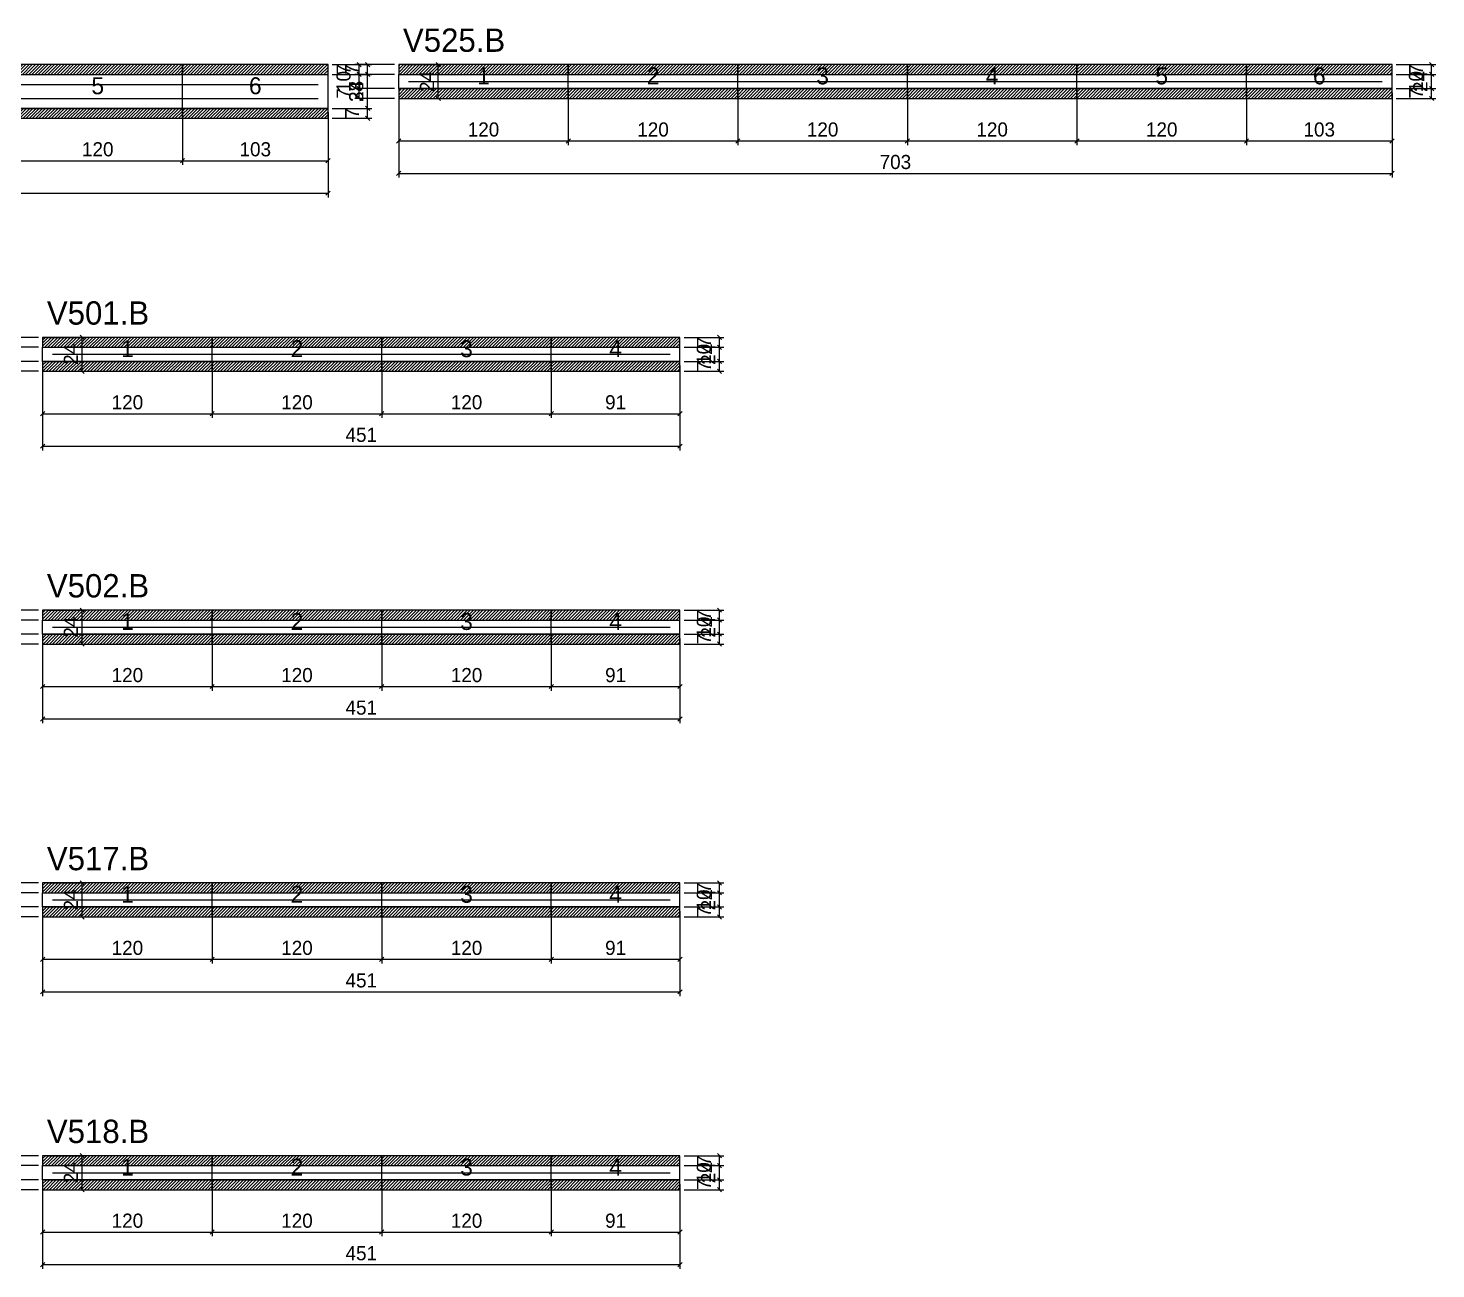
# Model space of a CAD drawing. Extents: x -9000 to 3070, y -6649 to 1250.
# Drawn here: x 732 to 1728, y -1617 to -739 of the extents above; entities that cross this region are included whole.
import ezdxf
from ezdxf.enums import TextEntityAlignment as Align

# ---------------------------------------------------------------- set-up
doc = ezdxf.new("R2010")
doc.units = 0
for name, color, linetype in [('5', 5, 'Continuous'), ('COTA', 241, 'Continuous'), ('NOMENCLATURA', 7, 'Continuous'), ('Painéis', 200, 'Continuous'), ('SARR_2.2x5', 40, 'Continuous'), ('SARR_2.2x7', 40, 'Continuous'), ('SCO-___-LAJ', 224, 'Continuous')]:
    doc.layers.add(name, color=color, linetype=linetype)
doc.dimstyles.new('PAINEL', dxfattribs={"dimtxt": 10, "dimasz": 3, "dimexe": 3, "dimexo": 3, "dimgap": 3, "dimtad": 1, "dimblk": 'OBLIQUE', "dimblk1": 'OBLIQUE', "dimcen": 2.5, "dimclrd": 4, "dimclre": 4, "dimclrt": 240, "dimazin": 3, "dimtfac": 1, "dimtmove": 0, "dimatfit": 3})

# ---------------------------------------------------------------- blocks, each defined once
blk = doc.blocks.new('_OBLIQUE')
at = {"color": 0, "linetype": 'BYBLOCK'}
blk.add_line((-0.5, -0.5), (0.5, 0.5), dxfattribs=at)

msp = doc.modelspace()

# ---------------------------------------------------------------- hatches: boundary and pattern name
at = {"layer": 'COTA'}
h = msp.add_hatch(dxfattribs=at)
h.set_pattern_fill('ANSI31', scale=0.5)
h.paths.add_polyline_path([(721, -772), (841, -772), (841, -765), (721, -765)])
h = msp.add_hatch(dxfattribs=at)
h.set_pattern_fill('ANSI31', scale=0.5)
h.paths.add_polyline_path([(841, -772), (944, -772), (944, -765), (841, -765)])
h = msp.add_hatch(dxfattribs=at)
h.set_pattern_fill('ANSI31', scale=0.5)
h.paths.add_polyline_path([(994, -772), (1114, -772), (1114, -765), (994, -765)])
h = msp.add_hatch(dxfattribs=at)
h.set_pattern_fill('ANSI31', scale=0.5)
h.paths.add_polyline_path([(1114, -772), (1234, -772), (1234, -765), (1114, -765)])
h = msp.add_hatch(dxfattribs=at)
h.set_pattern_fill('ANSI31', scale=0.5)
h.paths.add_polyline_path([(1234, -772), (1354, -772), (1354, -765), (1234, -765)])
h = msp.add_hatch(dxfattribs=at)
h.set_pattern_fill('ANSI31', scale=0.5)
h.paths.add_polyline_path([(1354, -772), (1474, -772), (1474, -765), (1354, -765)])
h = msp.add_hatch(dxfattribs=at)
h.set_pattern_fill('ANSI31', scale=0.5)
h.paths.add_polyline_path([(1474, -772), (1594, -772), (1594, -765), (1474, -765)])
h = msp.add_hatch(dxfattribs=at)
h.set_pattern_fill('ANSI31', scale=0.5)
h.paths.add_polyline_path([(1594, -772), (1697, -772), (1697, -765), (1594, -765)])
h = msp.add_hatch(dxfattribs=at)
h.set_pattern_fill('ANSI31', scale=0.5)
h.paths.add_polyline_path([(994, -789), (1114, -789), (1114, -782), (994, -782)])
h = msp.add_hatch(dxfattribs=at)
h.set_pattern_fill('ANSI31', scale=0.5)
h.paths.add_polyline_path([(1114, -789), (1234, -789), (1234, -782), (1114, -782)])
h = msp.add_hatch(dxfattribs=at)
h.set_pattern_fill('ANSI31', scale=0.5)
h.paths.add_polyline_path([(1234, -789), (1354, -789), (1354, -782), (1234, -782)])
h = msp.add_hatch(dxfattribs=at)
h.set_pattern_fill('ANSI31', scale=0.5)
h.paths.add_polyline_path([(1354, -789), (1474, -789), (1474, -782), (1354, -782)])
h = msp.add_hatch(dxfattribs=at)
h.set_pattern_fill('ANSI31', scale=0.5)
h.paths.add_polyline_path([(1474, -789), (1594, -789), (1594, -782), (1474, -782)])
h = msp.add_hatch(dxfattribs=at)
h.set_pattern_fill('ANSI31', scale=0.5)
h.paths.add_polyline_path([(1594, -789), (1697, -789), (1697, -782), (1594, -782)])
h = msp.add_hatch(dxfattribs=at)
h.set_pattern_fill('ANSI31', scale=0.5)
h.paths.add_polyline_path([(721, -803), (841, -803), (841, -796), (721, -796)])
h = msp.add_hatch(dxfattribs=at)
h.set_pattern_fill('ANSI31', scale=0.5)
h.paths.add_polyline_path([(841, -803), (944, -803), (944, -796), (841, -796)])
h = msp.add_hatch(dxfattribs=at)
h.set_pattern_fill('ANSI31', scale=0.5)
h.paths.add_polyline_path([(742, -965), (862, -965), (862, -958), (742, -958)])
h = msp.add_hatch(dxfattribs=at)
h.set_pattern_fill('ANSI31', scale=0.5)
h.paths.add_polyline_path([(862, -965), (982, -965), (982, -958), (862, -958)])
h = msp.add_hatch(dxfattribs=at)
h.set_pattern_fill('ANSI31', scale=0.5)
h.paths.add_polyline_path([(982, -965), (1102, -965), (1102, -958), (982, -958)])
h = msp.add_hatch(dxfattribs=at)
h.set_pattern_fill('ANSI31', scale=0.5)
h.paths.add_polyline_path([(1102, -965), (1193, -965), (1193, -958), (1102, -958)])
h = msp.add_hatch(dxfattribs=at)
h.set_pattern_fill('ANSI31', scale=0.5)
h.paths.add_polyline_path([(742, -982), (862, -982), (862, -975), (742, -975)])
h = msp.add_hatch(dxfattribs=at)
h.set_pattern_fill('ANSI31', scale=0.5)
h.paths.add_polyline_path([(862, -982), (982, -982), (982, -975), (862, -975)])
h = msp.add_hatch(dxfattribs=at)
h.set_pattern_fill('ANSI31', scale=0.5)
h.paths.add_polyline_path([(982, -982), (1102, -982), (1102, -975), (982, -975)])
h = msp.add_hatch(dxfattribs=at)
h.set_pattern_fill('ANSI31', scale=0.5)
h.paths.add_polyline_path([(1102, -982), (1193, -982), (1193, -975), (1102, -975)])
h = msp.add_hatch(dxfattribs=at)
h.set_pattern_fill('ANSI31', scale=0.5)
h.paths.add_polyline_path([(742, -1158), (862, -1158), (862, -1151), (742, -1151)])
h = msp.add_hatch(dxfattribs=at)
h.set_pattern_fill('ANSI31', scale=0.5)
h.paths.add_polyline_path([(862, -1158), (982, -1158), (982, -1151), (862, -1151)])
h = msp.add_hatch(dxfattribs=at)
h.set_pattern_fill('ANSI31', scale=0.5)
h.paths.add_polyline_path([(982, -1158), (1102, -1158), (1102, -1151), (982, -1151)])
h = msp.add_hatch(dxfattribs=at)
h.set_pattern_fill('ANSI31', scale=0.5)
h.paths.add_polyline_path([(1102, -1158), (1193, -1158), (1193, -1151), (1102, -1151)])
h = msp.add_hatch(dxfattribs=at)
h.set_pattern_fill('ANSI31', scale=0.5)
h.paths.add_polyline_path([(742, -1175), (862, -1175), (862, -1168), (742, -1168)])
h = msp.add_hatch(dxfattribs=at)
h.set_pattern_fill('ANSI31', scale=0.5)
h.paths.add_polyline_path([(862, -1175), (982, -1175), (982, -1168), (862, -1168)])
h = msp.add_hatch(dxfattribs=at)
h.set_pattern_fill('ANSI31', scale=0.5)
h.paths.add_polyline_path([(982, -1175), (1102, -1175), (1102, -1168), (982, -1168)])
h = msp.add_hatch(dxfattribs=at)
h.set_pattern_fill('ANSI31', scale=0.5)
h.paths.add_polyline_path([(1102, -1175), (1193, -1175), (1193, -1168), (1102, -1168)])
h = msp.add_hatch(dxfattribs=at)
h.set_pattern_fill('ANSI31', scale=0.5)
h.paths.add_polyline_path([(742, -1351), (862, -1351), (862, -1344), (742, -1344)])
h = msp.add_hatch(dxfattribs=at)
h.set_pattern_fill('ANSI31', scale=0.5)
h.paths.add_polyline_path([(862, -1351), (982, -1351), (982, -1344), (862, -1344)])
h = msp.add_hatch(dxfattribs=at)
h.set_pattern_fill('ANSI31', scale=0.5)
h.paths.add_polyline_path([(982, -1351), (1102, -1351), (1102, -1344), (982, -1344)])
h = msp.add_hatch(dxfattribs=at)
h.set_pattern_fill('ANSI31', scale=0.5)
h.paths.add_polyline_path([(1102, -1351), (1193, -1351), (1193, -1344), (1102, -1344)])
h = msp.add_hatch(dxfattribs=at)
h.set_pattern_fill('ANSI31', scale=0.5)
h.paths.add_polyline_path([(742, -1368), (862, -1368), (862, -1361), (742, -1361)])
h = msp.add_hatch(dxfattribs=at)
h.set_pattern_fill('ANSI31', scale=0.5)
h.paths.add_polyline_path([(862, -1368), (982, -1368), (982, -1361), (862, -1361)])
h = msp.add_hatch(dxfattribs=at)
h.set_pattern_fill('ANSI31', scale=0.5)
h.paths.add_polyline_path([(982, -1368), (1102, -1368), (1102, -1361), (982, -1361)])
h = msp.add_hatch(dxfattribs=at)
h.set_pattern_fill('ANSI31', scale=0.5)
h.paths.add_polyline_path([(1102, -1368), (1193, -1368), (1193, -1361), (1102, -1361)])
h = msp.add_hatch(dxfattribs=at)
h.set_pattern_fill('ANSI31', scale=0.5)
h.paths.add_polyline_path([(742, -1544), (862, -1544), (862, -1537), (742, -1537)])
h = msp.add_hatch(dxfattribs=at)
h.set_pattern_fill('ANSI31', scale=0.5)
h.paths.add_polyline_path([(862, -1544), (982, -1544), (982, -1537), (862, -1537)])
h = msp.add_hatch(dxfattribs=at)
h.set_pattern_fill('ANSI31', scale=0.5)
h.paths.add_polyline_path([(982, -1544), (1102, -1544), (1102, -1537), (982, -1537)])
h = msp.add_hatch(dxfattribs=at)
h.set_pattern_fill('ANSI31', scale=0.5)
h.paths.add_polyline_path([(1102, -1544), (1193, -1544), (1193, -1537), (1102, -1537)])
h = msp.add_hatch(dxfattribs=at)
h.set_pattern_fill('ANSI31', scale=0.5)
h.paths.add_polyline_path([(742, -1561), (862, -1561), (862, -1554), (742, -1554)])
h = msp.add_hatch(dxfattribs=at)
h.set_pattern_fill('ANSI31', scale=0.5)
h.paths.add_polyline_path([(862, -1561), (982, -1561), (982, -1554), (862, -1554)])
h = msp.add_hatch(dxfattribs=at)
h.set_pattern_fill('ANSI31', scale=0.5)
h.paths.add_polyline_path([(982, -1561), (1102, -1561), (1102, -1554), (982, -1554)])
h = msp.add_hatch(dxfattribs=at)
h.set_pattern_fill('ANSI31', scale=0.5)
h.paths.add_polyline_path([(1102, -1561), (1193, -1561), (1193, -1554), (1102, -1554)])

# ---------------------------------------------------------------- linework, layer by layer
at = {"layer": 'Painéis'}
for p, q in [((721, -772), (841, -772)), ((841, -796), (841, -772)), ((841, -796), (841, -772)), ((841, -772), (944, -772)), ((841, -796), (841, -772)), ((944, -796), (944, -772)), ((994, -772), (1114, -772)), ((994, -782), (994, -772)), ((1114, -782), (1114, -772)), ((1114, -782), (1114, -772)), ((1114, -772), (1234, -772)), ((1114, -782), (1114, -772)), ((1234, -782), (1234, -772)), ((1234, -782), (1234, -772)), ((1234, -772), (1354, -772)), ((1234, -782), (1234, -772)), ((1354, -782), (1354, -772)), ((1354, -782), (1354, -772)), ((1354, -772), (1474, -772)), ((1354, -782), (1354, -772)), ((1474, -782), (1474, -772)), ((1474, -782), (1474, -772)), ((1474, -772), (1594, -772)), ((1474, -782), (1474, -772)), ((1594, -782), (1594, -772)), ((1594, -782), (1594, -772)), ((1594, -772), (1697, -772)), ((1594, -782), (1594, -772)), ((1697, -782), (1697, -772)), ((994, -782), (1114, -782)), ((1114, -782), (1234, -782)), ((1234, -782), (1354, -782)), ((1354, -782), (1474, -782)), ((1474, -782), (1594, -782)), ((1594, -782), (1697, -782)), ((721, -796), (841, -796)), ((841, -796), (944, -796)), ((742, -965), (862, -965)), ((742, -975), (742, -965)), ((862, -975), (862, -965)), ((862, -975), (862, -965)), ((862, -965), (982, -965)), ((862, -975), (862, -965)), ((982, -975), (982, -965)), ((982, -975), (982, -965)), ((982, -965), (1102, -965)), ((982, -975), (982, -965)), ((1102, -975), (1102, -965)), ((1102, -975), (1102, -965)), ((1102, -965), (1193, -965)), ((1102, -975), (1102, -965)), ((1193, -975), (1193, -965)), ((742, -975), (862, -975)), ((862, -975), (982, -975)), ((982, -975), (1102, -975)), ((1102, -975), (1193, -975)), ((742, -1158), (862, -1158)), ((742, -1168), (742, -1158)), ((862, -1168), (862, -1158)), ((862, -1168), (862, -1158)), ((862, -1158), (982, -1158)), ((862, -1168), (862, -1158)), ((982, -1168), (982, -1158)), ((982, -1168), (982, -1158)), ((982, -1158), (1102, -1158)), ((982, -1168), (982, -1158)), ((1102, -1168), (1102, -1158)), ((1102, -1168), (1102, -1158)), ((1102, -1158), (1193, -1158)), ((1102, -1168), (1102, -1158)), ((1193, -1168), (1193, -1158)), ((742, -1168), (862, -1168)), ((862, -1168), (982, -1168)), ((982, -1168), (1102, -1168)), ((1102, -1168), (1193, -1168)), ((742, -1351), (862, -1351)), ((742, -1361), (742, -1351)), ((862, -1361), (862, -1351)), ((862, -1361), (862, -1351)), ((862, -1351), (982, -1351)), ((862, -1361), (862, -1351)), ((982, -1361), (982, -1351)), ((982, -1361), (982, -1351)), ((982, -1351), (1102, -1351)), ((982, -1361), (982, -1351)), ((1102, -1361), (1102, -1351)), ((1102, -1361), (1102, -1351)), ((1102, -1351), (1193, -1351)), ((1102, -1361), (1102, -1351)), ((1193, -1361), (1193, -1351)), ((742, -1361), (862, -1361)), ((862, -1361), (982, -1361)), ((982, -1361), (1102, -1361)), ((1102, -1361), (1193, -1361)), ((742, -1544), (862, -1544)), ((742, -1554), (742, -1544)), ((862, -1554), (862, -1544)), ((862, -1554), (862, -1544)), ((862, -1544), (982, -1544)), ((862, -1554), (862, -1544)), ((982, -1554), (982, -1544)), ((982, -1554), (982, -1544)), ((982, -1544), (1102, -1544)), ((982, -1554), (982, -1544)), ((1102, -1554), (1102, -1544)), ((1102, -1554), (1102, -1544)), ((1102, -1544), (1193, -1544)), ((1102, -1554), (1102, -1544)), ((1193, -1554), (1193, -1544)), ((742, -1554), (862, -1554)), ((862, -1554), (982, -1554)), ((982, -1554), (1102, -1554)), ((1102, -1554), (1193, -1554))]:
    msp.add_line(p, q, dxfattribs=at)
at = {"layer": 'SARR_2.2x5'}
for points in [[(1001, -777), (1114, -777)], [(1001, -777), (1114, -777)], [(1114, -777), (1234, -777)], [(1114, -777), (1234, -777)], [(1234, -777), (1354, -777)], [(1234, -777), (1354, -777)], [(1354, -777), (1474, -777)], [(1354, -777), (1474, -777)], [(1474, -777), (1594, -777)], [(1474, -777), (1594, -777)], [(1594, -777), (1690, -777)], [(1594, -777), (1690, -777)], [(749, -970), (862, -970)], [(749, -970), (862, -970)], [(862, -970), (982, -970)], [(862, -970), (982, -970)], [(982, -970), (1102, -970)], [(982, -970), (1102, -970)], [(1102, -970), (1186, -970)], [(1102, -970), (1186, -970)], [(749, -1163), (862, -1163)], [(749, -1163), (862, -1163)], [(862, -1163), (982, -1163)], [(862, -1163), (982, -1163)], [(982, -1163), (1102, -1163)], [(982, -1163), (1102, -1163)], [(1102, -1163), (1186, -1163)], [(1102, -1163), (1186, -1163)], [(749, -1356), (862, -1356)], [(749, -1356), (862, -1356)], [(862, -1356), (982, -1356)], [(862, -1356), (982, -1356)], [(982, -1356), (1102, -1356)], [(982, -1356), (1102, -1356)], [(1102, -1356), (1186, -1356)], [(1102, -1356), (1186, -1356)], [(749, -1549), (862, -1549)], [(749, -1549), (862, -1549)], [(862, -1549), (982, -1549)], [(862, -1549), (982, -1549)], [(982, -1549), (1102, -1549)], [(982, -1549), (1102, -1549)], [(1102, -1549), (1186, -1549)], [(1102, -1549), (1186, -1549)]]:
    msp.add_lwpolyline(points, dxfattribs=at)
at = {"layer": 'SARR_2.2x7'}
for points in [[(721, -779), (841, -779)], [(721, -779), (841, -779)], [(841, -779), (937, -779)], [(841, -779), (937, -779)], [(721, -789), (841, -789)], [(721, -789), (841, -789)], [(841, -789), (937, -789)], [(841, -789), (937, -789)]]:
    msp.add_lwpolyline(points, dxfattribs=at)
at = {"layer": 'SCO-___-LAJ'}
for points in [[(721, -772), (841, -772), (841, -765), (721, -765)], [(841, -772), (944, -772), (944, -765), (841, -765)], [(994, -772), (1114, -772), (1114, -765), (994, -765)], [(1114, -772), (1234, -772), (1234, -765), (1114, -765)], [(1234, -772), (1354, -772), (1354, -765), (1234, -765)], [(1354, -772), (1474, -772), (1474, -765), (1354, -765)], [(1474, -772), (1594, -772), (1594, -765), (1474, -765)], [(1594, -772), (1697, -772), (1697, -765), (1594, -765)], [(994, -789), (1114, -789), (1114, -782), (994, -782)], [(1114, -789), (1234, -789), (1234, -782), (1114, -782)], [(1234, -789), (1354, -789), (1354, -782), (1234, -782)], [(1354, -789), (1474, -789), (1474, -782), (1354, -782)], [(1474, -789), (1594, -789), (1594, -782), (1474, -782)], [(1594, -789), (1697, -789), (1697, -782), (1594, -782)], [(721, -803), (841, -803), (841, -796), (721, -796)], [(841, -803), (944, -803), (944, -796), (841, -796)], [(742, -965), (862, -965), (862, -958), (742, -958)], [(862, -965), (982, -965), (982, -958), (862, -958)], [(982, -965), (1102, -965), (1102, -958), (982, -958)], [(1102, -965), (1193, -965), (1193, -958), (1102, -958)], [(742, -982), (862, -982), (862, -975), (742, -975)], [(862, -982), (982, -982), (982, -975), (862, -975)], [(982, -982), (1102, -982), (1102, -975), (982, -975)], [(1102, -982), (1193, -982), (1193, -975), (1102, -975)], [(742, -1158), (862, -1158), (862, -1151), (742, -1151)], [(862, -1158), (982, -1158), (982, -1151), (862, -1151)], [(982, -1158), (1102, -1158), (1102, -1151), (982, -1151)], [(1102, -1158), (1193, -1158), (1193, -1151), (1102, -1151)], [(742, -1175), (862, -1175), (862, -1168), (742, -1168)], [(862, -1175), (982, -1175), (982, -1168), (862, -1168)], [(982, -1175), (1102, -1175), (1102, -1168), (982, -1168)], [(1102, -1175), (1193, -1175), (1193, -1168), (1102, -1168)], [(742, -1351), (862, -1351), (862, -1344), (742, -1344)], [(862, -1351), (982, -1351), (982, -1344), (862, -1344)], [(982, -1351), (1102, -1351), (1102, -1344), (982, -1344)], [(1102, -1351), (1193, -1351), (1193, -1344), (1102, -1344)], [(742, -1368), (862, -1368), (862, -1361), (742, -1361)], [(862, -1368), (982, -1368), (982, -1361), (862, -1361)], [(982, -1368), (1102, -1368), (1102, -1361), (982, -1361)], [(1102, -1368), (1193, -1368), (1193, -1361), (1102, -1361)], [(742, -1544), (862, -1544), (862, -1537), (742, -1537)], [(862, -1544), (982, -1544), (982, -1537), (862, -1537)], [(982, -1544), (1102, -1544), (1102, -1537), (982, -1537)], [(1102, -1544), (1193, -1544), (1193, -1537), (1102, -1537)], [(742, -1561), (862, -1561), (862, -1554), (742, -1554)], [(862, -1561), (982, -1561), (982, -1554), (862, -1554)], [(982, -1561), (1102, -1561), (1102, -1554), (982, -1554)], [(1102, -1561), (1193, -1561), (1193, -1554), (1102, -1554)]]:
    msp.add_lwpolyline(points, close=True, dxfattribs=at)

# ---------------------------------------------------------------- texts
at = {"layer": '5'}
for s, p in [('1', (1054, -773)), ('2', (1174, -773)), ('3', (1294, -773)), ('4', (1414, -773)), ('5', (1534, -773)), ('6', (1645.5, -773)), ('5', (781, -780)), ('6', (892.5, -780)), ('1', (802, -966)), ('2', (922, -966)), ('3', (1042, -966)), ('4', (1147.5, -966)), ('1', (802, -1159)), ('2', (922, -1159)), ('3', (1042, -1159)), ('4', (1147.5, -1159)), ('1', (802, -1352)), ('2', (922, -1352)), ('3', (1042, -1352)), ('4', (1147.5, -1352)), ('1', (802, -1545)), ('2', (922, -1545)), ('3', (1042, -1545)), ('4', (1147.5, -1545))]:
    msp.add_text(s, height=12, dxfattribs=at).set_placement(p, align=Align.MIDDLE_CENTER)
at = {"layer": 'NOMENCLATURA'}
for s, p in [('V525.B', (997, -756)), ('V501.B', (745, -949)), ('V502.B', (745, -1142)), ('V517.B', (745, -1335)), ('V518.B', (745, -1528))]:
    msp.add_text(s, height=16.5, dxfattribs=at).set_placement(p)

# ---------------------------------------------------------------- dimensions: what is measured, and where the dimension line sits
at = {"layer": 'COTA'}
for base, p1, p2 in [((972, -803), (944, -803), (944, -765)), ((972, -772), (944, -772), (944, -765)), ((966, -772), (994, -772), (994, -765)), ((1022, -789), (994, -789), (994, -765)), ((1725, -789), (1697, -789), (1697, -765)), ((1725, -772), (1697, -772), (1697, -765)), ((972, -796), (944, -796), (944, -772)), ((966, -782), (994, -782), (994, -772)), ((1725, -782), (1697, -782), (1697, -772)), ((966, -789), (994, -789), (994, -782)), ((1725, -789), (1697, -789), (1697, -782)), ((972, -803), (944, -803), (944, -796)), ((714, -965), (742, -965), (742, -958)), ((714, -975), (742, -975), (742, -965)), ((770, -982), (742, -982), (742, -958)), ((1221, -982), (1193, -982), (1193, -958)), ((1221, -965), (1193, -965), (1193, -958)), ((1221, -975), (1193, -975), (1193, -965)), ((714, -982), (742, -982), (742, -975)), ((1221, -982), (1193, -982), (1193, -975)), ((714, -1158), (742, -1158), (742, -1151)), ((714, -1168), (742, -1168), (742, -1158)), ((770, -1175), (742, -1175), (742, -1151)), ((1221, -1175), (1193, -1175), (1193, -1151)), ((1221, -1158), (1193, -1158), (1193, -1151)), ((1221, -1168), (1193, -1168), (1193, -1158)), ((714, -1175), (742, -1175), (742, -1168)), ((1221, -1175), (1193, -1175), (1193, -1168)), ((714, -1351), (742, -1351), (742, -1344)), ((770, -1368), (742, -1368), (742, -1344)), ((1221, -1368), (1193, -1368), (1193, -1344)), ((1221, -1351), (1193, -1351), (1193, -1344)), ((714, -1361), (742, -1361), (742, -1351)), ((1221, -1361), (1193, -1361), (1193, -1351)), ((714, -1368), (742, -1368), (742, -1361)), ((1221, -1368), (1193, -1368), (1193, -1361)), ((714, -1544), (742, -1544), (742, -1537)), ((714, -1554), (742, -1554), (742, -1544)), ((770, -1561), (742, -1561), (742, -1537)), ((1221, -1561), (1193, -1561), (1193, -1537)), ((1221, -1544), (1193, -1544), (1193, -1537)), ((1221, -1554), (1193, -1554), (1193, -1544)), ((714, -1561), (742, -1561), (742, -1554)), ((1221, -1561), (1193, -1561), (1193, -1554))]:
    msp.add_linear_dim(base=base, p1=p1, p2=p2, angle=90, dimstyle='PAINEL', dxfattribs=at).render()
for base, p1, p2 in [((994, -819), (994, -782), (1114, -782)), ((994, -842), (994, -782), (1697, -782)), ((1114, -819), (1114, -782), (1234, -782)), ((1234, -819), (1234, -782), (1354, -782)), ((1354, -819), (1354, -782), (1474, -782)), ((1474, -819), (1474, -782), (1594, -782)), ((1594, -819), (1594, -782), (1697, -782)), ((241, -856), (241, -796), (944, -796)), ((721, -833), (721, -796), (841, -796)), ((841, -833), (841, -796), (944, -796)), ((742, -1012), (742, -975), (862, -975)), ((742, -1035), (742, -975), (1193, -975)), ((862, -1012), (862, -975), (982, -975)), ((982, -1012), (982, -975), (1102, -975)), ((1102, -1012), (1102, -975), (1193, -975)), ((742, -1205), (742, -1168), (862, -1168)), ((742, -1228), (742, -1168), (1193, -1168)), ((862, -1205), (862, -1168), (982, -1168)), ((982, -1205), (982, -1168), (1102, -1168)), ((1102, -1205), (1102, -1168), (1193, -1168)), ((742, -1398), (742, -1361), (862, -1361)), ((742, -1421), (742, -1361), (1193, -1361)), ((862, -1398), (862, -1361), (982, -1361)), ((982, -1398), (982, -1361), (1102, -1361)), ((1102, -1398), (1102, -1361), (1193, -1361)), ((742, -1591), (742, -1554), (862, -1554)), ((742, -1614), (742, -1554), (1193, -1554)), ((862, -1591), (862, -1554), (982, -1554)), ((982, -1591), (982, -1554), (1102, -1554)), ((1102, -1591), (1102, -1554), (1193, -1554))]:
    msp.add_linear_dim(base=base, p1=p1, p2=p2, dimstyle='PAINEL', dxfattribs=at).render()

doc.saveas('drawing.dxf')
